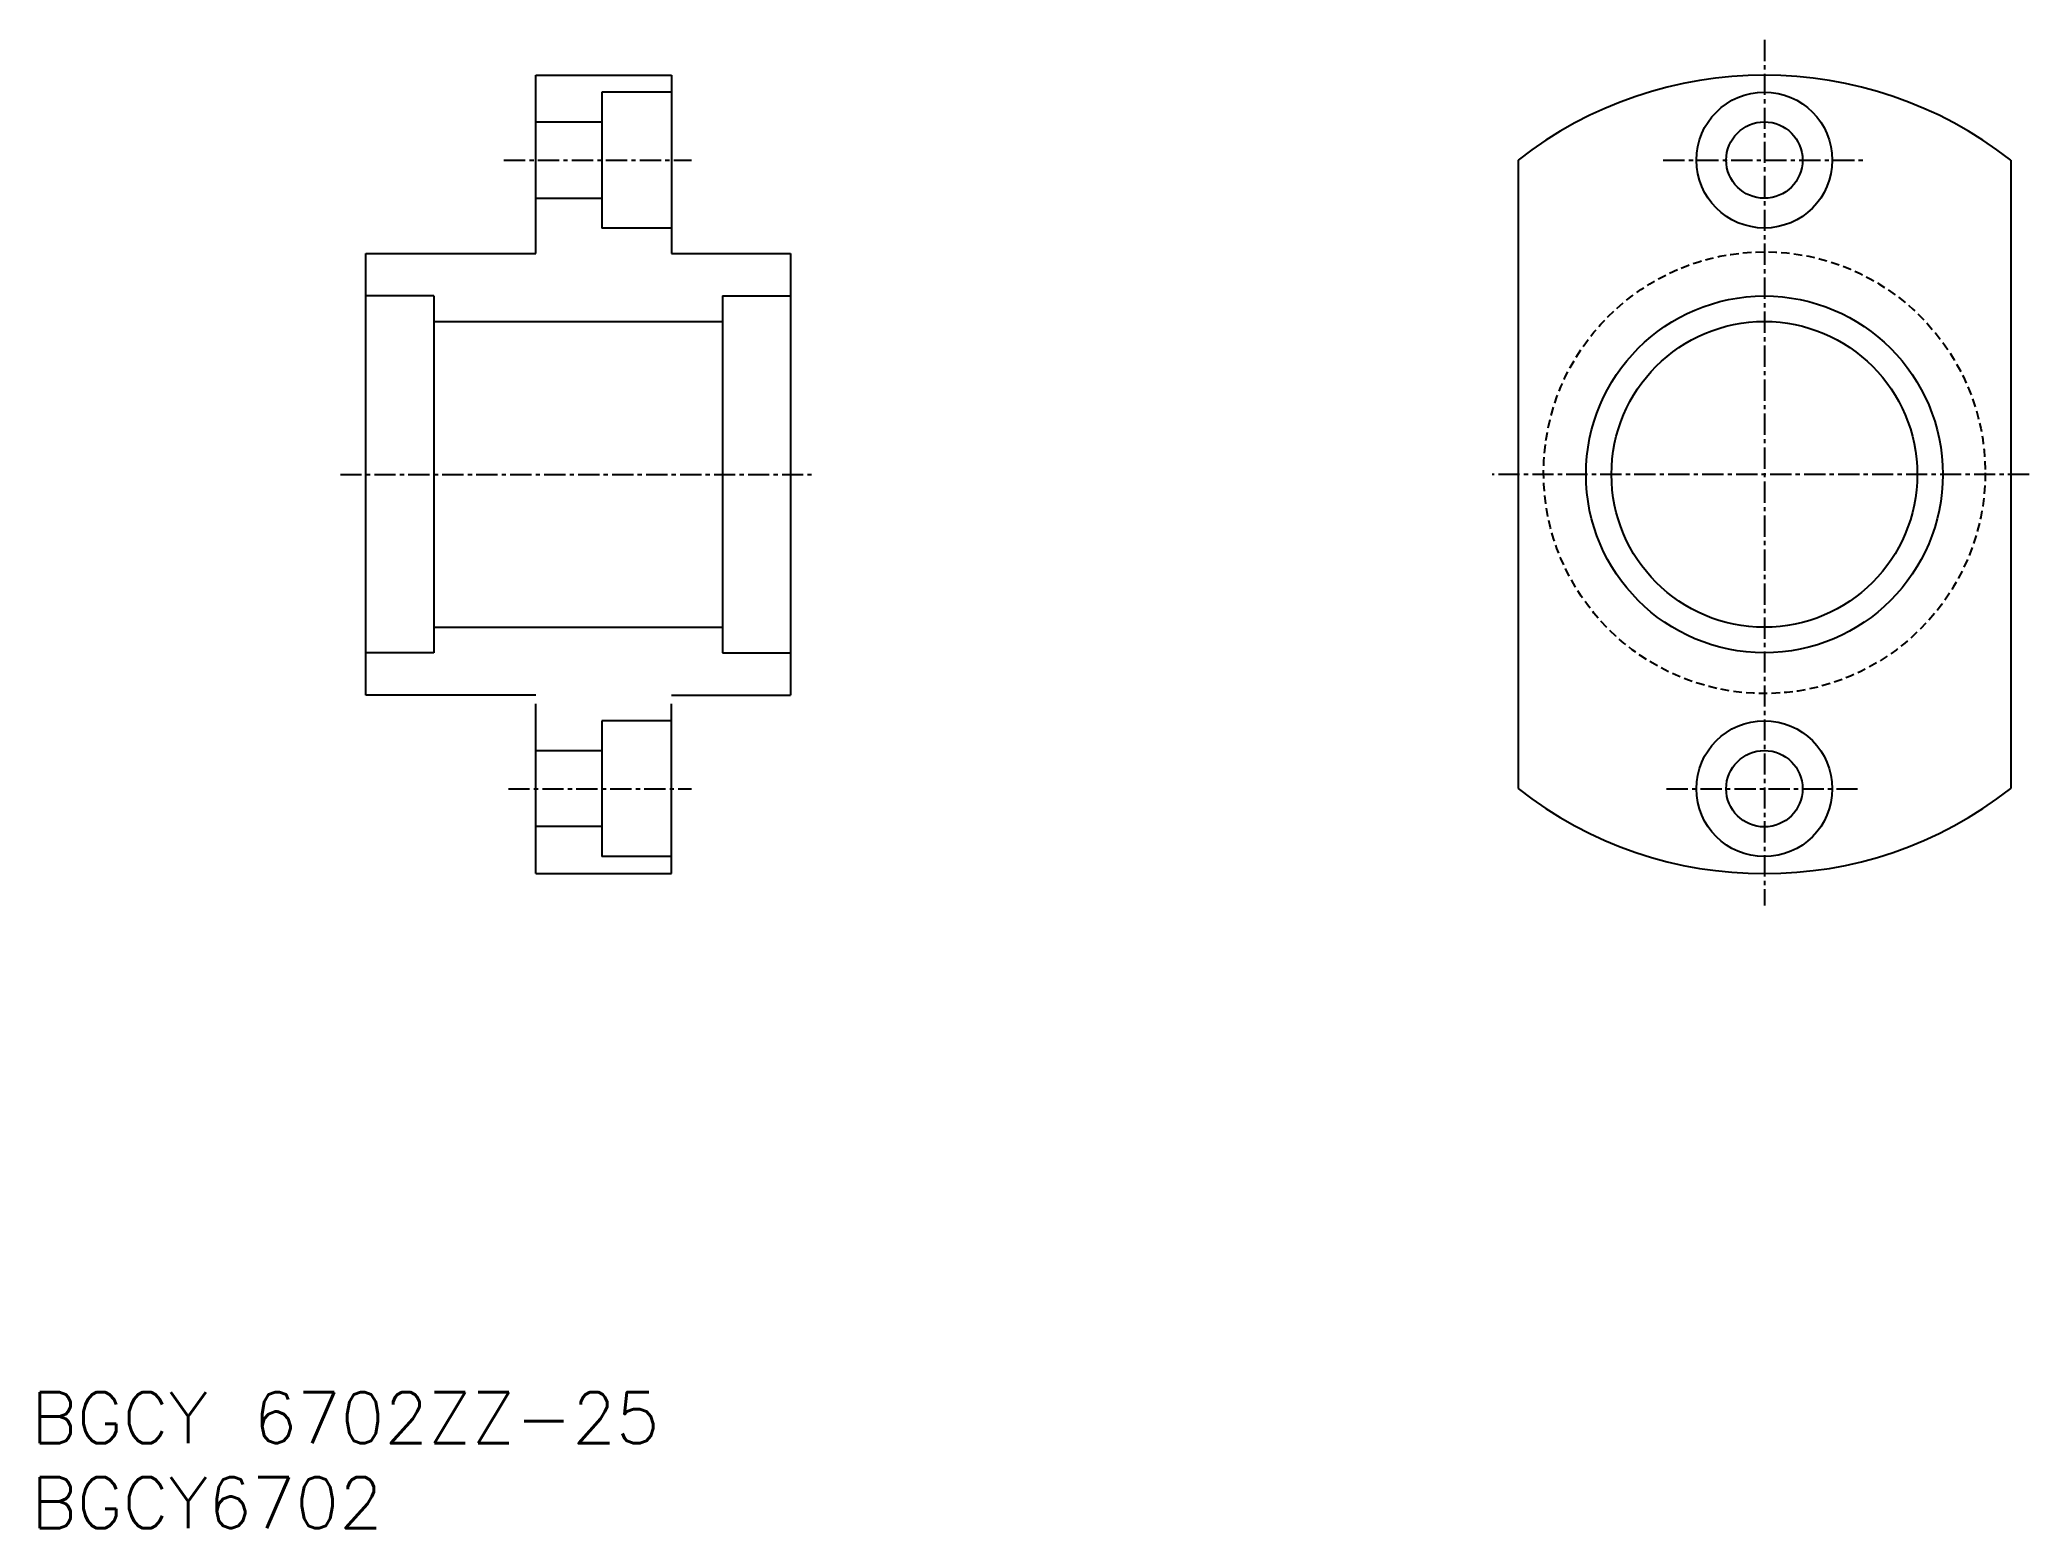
# Model space of a CAD drawing. Extents: x 45 to 162, y 37 to 125.
import ezdxf
from ezdxf.enums import TextEntityAlignment as Align

# ---------------------------------------------------------------- set-up
doc = ezdxf.new("R2010")
doc.units = 0
doc.linetypes.add('CENTER', pattern=[2, 1.25, -0.25, 0.25, -0.25])
doc.linetypes.add('DASHED', pattern=[0.75, 0.5, -0.25])
doc.layers.get('0').update_dxf_attribs({"linetype": 'CONTINUOUS'})
doc.layers.add('CENTER', color=1, linetype='CENTER')
doc.styles.get("Standard").update_dxf_attribs({"font": 'txt.shx', "bigfont": 'extfont.shx'})

msp = doc.modelspace()

# ---------------------------------------------------------------- linework, layer by layer
at = {"color": 7, "linetype": 'CONTINUOUS'}
for p, q in [((74.49, 122.82), (82.49, 122.82)), ((74.49, 112.32), (74.49, 122.82)), ((78.39, 121.82), (78.39, 113.82)), ((82.49, 121.82), (78.39, 121.82)), ((82.49, 122.82), (82.49, 112.32)), ((74.49, 120.07), (78.39, 120.07)), ((132.32, 117.82), (132.32, 80.83)), ((161.32, 117.82), (161.32, 80.83)), ((74.49, 115.57), (78.39, 115.57)), ((82.49, 113.82), (78.39, 113.82)), ((64.49, 112.32), (74.49, 112.32)), ((64.49, 86.32), (64.49, 112.32)), ((82.49, 112.32), (89.49, 112.32)), ((89.49, 112.32), (89.49, 86.32)), ((68.49, 109.82), (64.49, 109.82)), ((68.49, 109.82), (68.49, 88.82)), ((85.49, 109.82), (89.49, 109.82)), ((85.49, 109.82), (85.49, 88.82)), ((68.49, 108.32), (85.49, 108.32)), ((68.49, 90.32), (85.49, 90.32)), ((68.49, 88.82), (64.49, 88.82)), ((85.49, 88.82), (89.49, 88.82)), ((74.49, 86.32), (64.49, 86.32)), ((74.49, 75.82), (74.49, 85.82)), ((82.49, 86.32), (89.49, 86.32)), ((82.49, 75.82), (82.49, 85.82)), ((78.39, 84.82), (78.39, 76.82)), ((82.49, 84.82), (78.39, 84.82)), ((74.49, 83.07), (78.39, 83.07)), ((74.49, 78.62), (78.39, 78.62)), ((82.49, 76.82), (78.39, 76.82)), ((74.49, 75.82), (82.49, 75.82))]:
    msp.add_line(p, q, dxfattribs=at)
for centre, radius in [((146.82, 117.82), 4), ((146.82, 117.82), 2.25), ((146.82, 99.32), 10.5), ((146.82, 99.32), 9), ((146.82, 80.82), 4), ((146.82, 80.82), 2.25)]:
    msp.add_circle(centre, radius, dxfattribs=at)
at = {"color": 3, "linetype": 'DASHED'}
msp.add_circle((146.82, 99.42), 13, dxfattribs=at)
at = {"color": 7, "linetype": 'CONTINUOUS'}
for start, end in [(51.9011, 128.0989), (231.9011, 308.0989)]:
    msp.add_arc((146.82, 99.32), 23.5, start, end, dxfattribs=at)
at = {"layer": 'CENTER', "color": 1, "linetype": 'CENTER'}
for p, q in [((146.82, 124.9), (146.82, 73.94)), ((72.62, 117.82), (83.67, 117.82)), ((140.87, 117.82), (152.63, 117.82)), ((62.99, 99.32), (90.73, 99.32)), ((162.41, 99.32), (130.8, 99.32)), ((72.88, 80.82), (83.67, 80.82)), ((141.06, 80.82), (152.44, 80.82))]:
    msp.add_line(p, q, dxfattribs=at)

# ---------------------------------------------------------------- texts
at = {"color": 7, "linetype": 'CONTINUOUS'}
for s, p in [('BGCY 6702ZZ-25', (44.78, 43.8)), ('BGCY6702', (44.78, 38.8))]:
    msp.add_text(s, height=3, dxfattribs=at).set_placement(p, align=Align.MIDDLE_LEFT)

doc.saveas('drawing.dxf')
